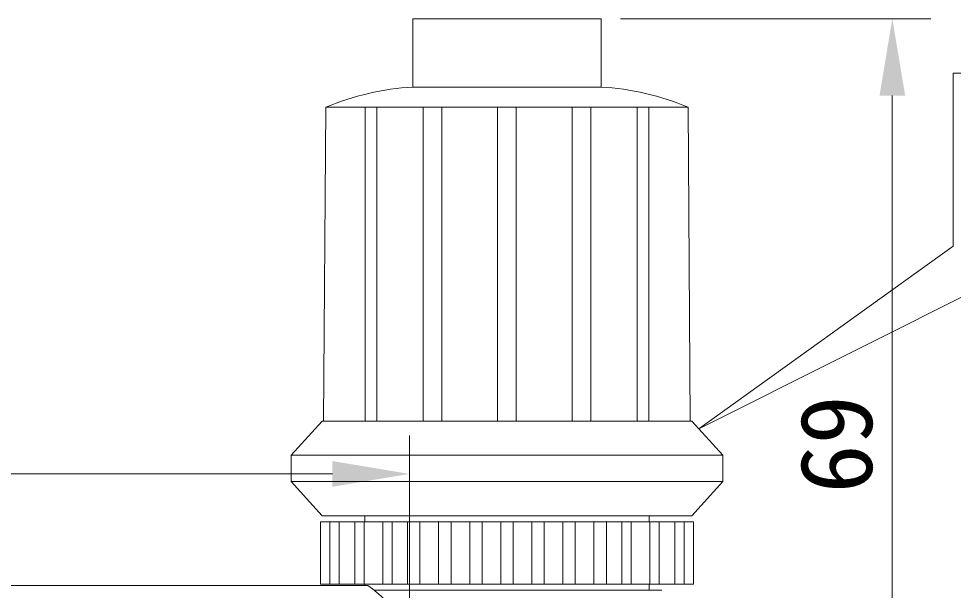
# Model space of a CAD drawing. Units: millimetres on the paper. Extents: x -192 to 192, y -138 to 138.
# Drawn here: x 32.9 to 108.9, y -21.4 to 25 of the extents above; entities that cross this region are included whole.
import ezdxf
from ezdxf.enums import TextEntityAlignment as Align

# ---------------------------------------------------------------- set-up
doc = ezdxf.new("R2010")
doc.units = ezdxf.units.MM
doc.layers.add('0-0_0', color=7, linetype='Continuous', lineweight=18)
doc.layers.add('0-5_寸法', color=5, linetype='Continuous', lineweight=18)
doc.styles.add('ＭＳ ゴシック', font='')
doc.styles.get('ＭＳ ゴシック').set_extended_font_data('MS Gothic')

msp = doc.modelspace()

# ---------------------------------------------------------------- linework, layer by layer
at = {"layer": '0-0_0'}
for p, q in [((64.951, 19.463), (80.245, 19.463)), ((57.883, 17.82), (57.708, -7.668)), ((57.883, 17.82), (87.313, 17.82)), ((61.083, -7.668), (61.083, 17.82)), ((62.023, -7.668), (62.023, 17.82)), ((65.784, -7.668), (65.784, 17.82)), ((67.298, -7.668), (67.298, 17.82)), ((71.841, -7.668), (71.841, 17.82)), ((73.355, -7.668), (73.355, 17.82)), ((77.898, -7.668), (77.898, 17.82)), ((79.413, -7.668), (79.413, 17.82)), ((83.173, -7.668), (83.173, 17.82)), ((84.113, -7.668), (84.113, 17.82)), ((87.313, 17.82), (87.489, -7.668)), ((55.058, -10.444), (90.139, -10.444)), ((55.058, -12.589), (90.139, -12.589)), ((58.213, -20.918), (58.213, -15.87)), ((58.97, -20.918), (58.97, -15.87)), ((60.232, -20.918), (60.232, -15.87)), ((60.989, -20.918), (60.989, -15.87)), ((61.052, -15.87), (61.052, -15.365)), ((62.503, -20.918), (62.503, -15.87)), ((63.26, -20.918), (63.26, -15.87)), ((64.522, -20.918), (64.522, -15.87)), ((65.532, -20.918), (65.532, -15.87)), ((67.046, -20.918), (67.046, -15.87)), ((68.055, -20.918), (68.055, -15.87)), ((69.57, -20.918), (69.57, -15.87)), ((70.579, -20.918), (70.579, -15.87)), ((72.094, -20.918), (72.094, -15.87)), ((73.103, -20.918), (73.103, -15.87)), ((74.617, -20.918), (74.617, -15.87)), ((75.627, -20.918), (75.627, -15.87)), ((77.141, -20.918), (77.141, -15.87)), ((78.151, -20.918), (78.151, -15.87)), ((79.665, -20.918), (79.665, -15.87)), ((80.674, -20.918), (80.674, -15.87)), ((81.936, -20.918), (81.936, -15.87)), ((82.694, -20.918), (82.694, -15.87)), ((84.145, -15.87), (84.145, -15.365)), ((84.208, -20.918), (84.208, -15.87)), ((84.965, -20.918), (84.965, -15.87)), ((86.227, -20.918), (86.227, -15.87)), ((86.984, -20.918), (86.984, -15.87)), ((61.287, -21.023), (-13.592, -21.023)), ((61.052, -21.023), (61.052, -20.918)), ((84.145, -21.422), (84.145, -20.918)), ((61.834, -21.422), (85.191, -21.422))]:
    msp.add_line(p, q, dxfattribs=at)
msp.add_lwpolyline([(80.245, 19.463), (80.245, 25.016), (64.951, 25.016), (64.951, 19.463)], dxfattribs=at)
for points in [[(108.856, 6.528), (108.856, 20.587), (176.891, 20.587), (176.891, 3.638), (112.005, 3.638), (88.184, -8.294)], [(55.058, -12.589), (57.582, -15.365), (87.615, -15.365), (90.139, -12.589), (90.139, -10.444), (87.615, -7.668), (57.582, -7.668), (55.058, -10.444)], [(57.455, -20.918), (87.741, -20.918), (87.741, -15.87), (57.455, -15.87)]]:
    msp.add_lwpolyline(points, close=True, dxfattribs=at)
for centre, radius, start, end in [((66.164, -1.768), 21.267, 93.26863, 112.91516), ((79.033, -1.768), 21.267, 67.08484, 86.73137), ((57.102, -27.333), 7.571, 303.557, 56.443)]:
    msp.add_arc(centre, radius, start, end, dxfattribs=at)
at = {"layer": '0-5_寸法'}
for p, q in [((81.808, 25.016), (107.027, 25.016)), ((103.902, 18.766), (103.902, -37.886)), ((64.673, -25.77), (64.673, -8.841)), ((-90.849, -11.966), (58.423, -11.966))]:
    msp.add_line(p, q, dxfattribs=at)
at = {"layer": '0-5_寸法', "color": 7}
for points in [[(102.86, 18.766), (103.902, 25.016), (104.944, 18.766)], [(102.86, 18.766), (102.86, 18.766), (102.86, 18.766)], [(58.423, -10.925), (64.673, -11.966), (58.423, -13.008)]]:
    msp.add_solid(points, dxfattribs=at)

# ---------------------------------------------------------------- texts
at = {"layer": '0-5_寸法', "style": 'ＭＳ ゴシック'}
msp.add_text('69', height=5.865, rotation=90, dxfattribs=at).set_placement((104.014, -13.56), align=Align.BOTTOM_LEFT)

doc.saveas('drawing.dxf')
